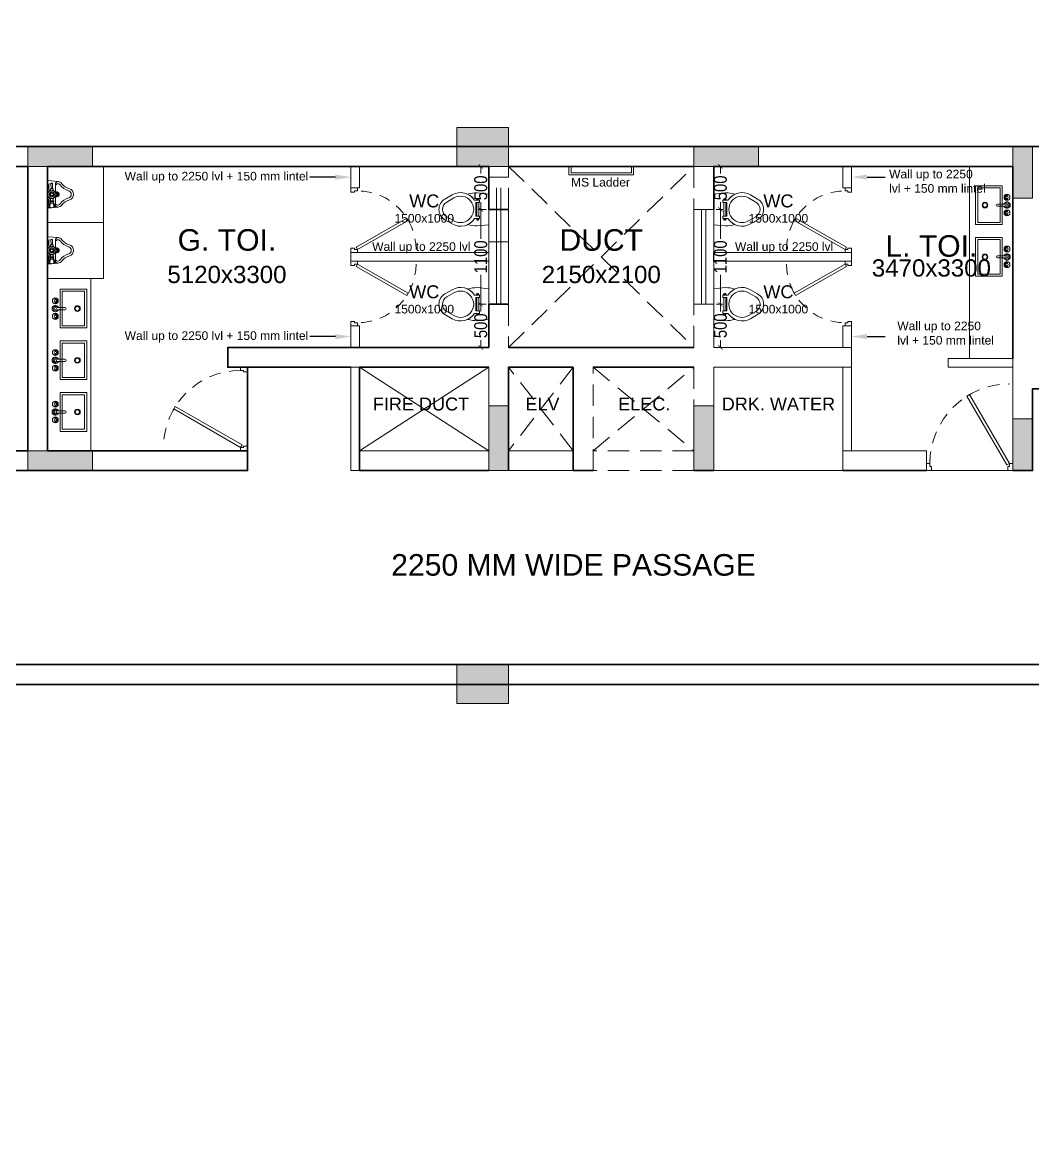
# Model space of a CAD drawing. Header units: metres. Extents: x 9819 to 10514, y 4405 to 4599.
# Drawn here: x 10236.06 to 10247.79, y 4452.65 to 4465.68 of the extents above; entities that cross this region are included whole.
import ezdxf
from ezdxf import colors
from ezdxf.entities.mleader import LeaderData, LeaderLine
from ezdxf.enums import TextEntityAlignment as Align
from ezdxf.math import Vec2, Vec3

# ---------------------------------------------------------------- set-up
doc = ezdxf.new("R2010")
doc.units = ezdxf.units.M
doc.header["$MEASUREMENT"] = 0
doc.header["$PDMODE"] = 35
doc.header["$PDSIZE"] = 0.3
doc.linetypes.add('DASHED2', pattern=[0.375, 0.25, -0.125])
doc.linetypes.add('HIDDEN', pattern=[0.375, 0.25, -0.125])
doc.layers.add('A_COL. NO', color=4, linetype='Continuous')
for name, color, linetype, lineweight in [('A_DIM (INT)', 8, 'Continuous', 5), ('A_DOOR-WIN', 23, 'Continuous', 9), ('A_DOTTED', 8, 'HIDDEN', 0), ('A_EXCAVATION', 15, 'Continuous', 20), ('A_FURN', 43, 'Continuous', 9), ('A_GLAZE', 140, 'Continuous', 5), ('A_MS', 15, 'Continuous', 9), ('A_PLUMBING FIXTURES', 8, 'Continuous', 15), ('A_SILL 0.09', 9, 'Continuous', 9), ('A_SILL 0.25', 25, 'Continuous', 15), ('A_TEXT', 7, 'Continuous', 5), ('A_WALL', 7, 'Continuous', 30), ('A_Wall Hatch', 8, 'Continuous', 5), ('COLUMN-FINAL', 210, 'Continuous', 20), ('Doorline', 251, 'DASHED2', 13)]:
    doc.layers.add(name, color=color, linetype=linetype, lineweight=lineweight)
doc.layers.get('A_COL. NO').off()
doc.styles.add('A', font='ARIALN.TTF')
doc.styles.get("Standard").update_dxf_attribs({"font": 'arial.ttf'})
doc.dimstyles.new('DIM IN MM SMALL', dxfattribs={"dimtxt": 0.15, "dimasz": 0.05, "dimexe": 0.03, "dimexo": 0.03, "dimgap": 0.03, "dimtad": 0, "dimdec": 0, "dimlfac": 1000, "dimzin": 3, "dimdsep": 46, "dimtxsty": 'A', "dimblk": 'ARCHTICK', "dimcen": 0, "dimclrd": 256, "dimclre": 256, "dimclrt": 256, "dimadec": 0, "dimazin": 0, "dimtfac": 1, "dimtdec": 0, "dimtofl": 0, "dimtmove": 1, "dimatfit": 3, "dimfxl": 1, "dimtolj": 1, "dimtzin": 0, "dimlwd": -1, "dimlwe": -1, "dimarcsym": 0})

# ---------------------------------------------------------------- blocks, each defined once
blk = doc.blocks.new('D 750')
at = {"layer": 'A_DOOR-WIN'}
for points in [[(-0.372, 0.665), (-0.035, 0.075), (-0.063, 0.059), (-0.4, 0.649)], [(-0.75, 0.075), (-0.75, 0), (-0.7, 0), (-0.7, 0.043), (-0.715, 0.043), (-0.715, 0.075)], [(0, 0.075), (0, 0), (-0.05, 0), (-0.05, 0.043), (-0.035, 0.043), (-0.035, 0.075)]]:
    blk.add_lwpolyline(points, close=True, dxfattribs=at)
at = {"layer": 'Doorline', "ltscale": 0.5}
blk.add_arc((-0.035, 0.075), 0.68, 90, 180, dxfattribs=at)
blk = doc.blocks.new('D-900')
at = {"layer": 'A_DOOR-WIN'}
for points in [[(0.45, 0.794), (0.035, 0.075), (0.063, 0.059), (0.478, 0.778)], [(0, 0.075), (0, 0), (0.05, 0), (0.05, 0.043), (0.035, 0.043), (0.035, 0.075)], [(0.9, 0.075), (0.9, 0), (0.85, 0), (0.85, 0.043), (0.865, 0.043), (0.865, 0.075)]]:
    blk.add_lwpolyline(points, close=True, dxfattribs=at)
at = {"layer": 'Doorline', "ltscale": 0.5}
blk.add_arc((0.035, 0.075), 0.83, 0, 90, dxfattribs=at)
blk = doc.blocks.new('6P-BAMBI-flat-18')
at = {"ltscale": 0.5}
for p, q in [((0, 0.143), (0, 0.159)), ((0, 0.159), (0.123, 0.149)), ((0, 0.143), (0, 0.117)), ((0.006, 0.147), (0.023, 0.147)), ((0.006, 0.147), (0.006, 0.113)), ((0.023, 0.15), (0.023, 0.11)), ((0.023, 0.15), (0.025, 0.15)), ((0.025, 0.15), (0.025, 0.11)), ((0.071, 0.15), (0.08, 0.15)), ((0.071, 0.15), (0.071, 0.11)), ((0.08, 0.15), (0.08, 0.11)), ((0.086, 0.148), (0.08, 0.149)), ((0.08, 0.147), (0.09, 0.147)), ((0.09, 0.147), (0.09, 0.113)), ((0, -0.159), (0, 0.117)), ((0.006, 0.113), (0.023, 0.113)), ((0.008, 0.13), (0.021, 0.13)), ((0.014, 0.113), (0.014, 0.059)), ((0.023, 0.11), (0.028, 0.11)), ((0.071, 0.088), (0.026, 0.088)), ((0.026, 0.074), (0.026, 0.088)), ((0.071, 0.074), (0.026, 0.074)), ((0.026, 0.05), (0.026, 0.041)), ((0.026, 0.05), (0.07, 0.05)), ((0.028, 0.12), (0.028, 0.103)), ((0.028, 0.088), (0.028, 0.103)), ((0.028, 0.103), (0.069, 0.103)), ((0.033, 0.05), (0.033, 0.074)), ((0.048, 0.076), (0.048, 0.086)), ((0.064, 0.05), (0.064, 0.074)), ((0.068, 0.088), (0.068, 0.103)), ((0.069, 0.12), (0.069, 0.103)), ((0.069, 0.11), (0.08, 0.11)), ((0.07, 0.05), (0.07, 0.041)), ((0.071, 0.074), (0.071, 0.088)), ((0.08, 0.113), (0.09, 0.113)), ((0.082, 0.13), (0.088, 0.13)), ((0.09, 0.021), (0.09, 0.116)), ((0.014, -0.115), (0.014, -0.059)), ((0.027, -0.042), (0.027, -0.045)), ((0.037, -0.045), (0.027, -0.045)), ((0.033, -0.045), (0.033, -0.063)), ((0.033, -0.063), (0.035, -0.065)), ((0.063, -0.063), (0.033, -0.063)), ((0.061, -0.065), (0.035, -0.065)), ((0.039, -0.126), (0.041, -0.069)), ((0.039, -0.126), (0.041, -0.128)), ((0.039, -0.126), (0.057, -0.126)), ((0.041, -0.069), (0.055, -0.069)), ((0.041, -0.128), (0.055, -0.128)), ((0.057, -0.126), (0.055, -0.069)), ((0.057, -0.126), (0.055, -0.128)), ((0.059, -0.045), (0.069, -0.045)), ((0.063, -0.063), (0.061, -0.065)), ((0.063, -0.045), (0.063, -0.063)), ((0.069, -0.042), (0.069, -0.045)), ((0.09, -0.116), (0.09, -0.021)), ((0, -0.159), (0.123, -0.149))]:
    blk.add_line(p, q, dxfattribs=at)
blk.add_lwpolyline([(0.032, -0.009), (0.048, -0.018), (0.064, -0.009), (0.064, 0.009), (0.048, 0.018), (0.032, 0.009)], close=True)
for centre, radius in [((0.048, 0), 0.0469), ((0.048, 0), 0.03), ((0.048, 0), 0.029), ((0.048, 0), 0.019), ((0.048, 0), 0.016), ((0.105, 0.018), 0.004), ((0.105, 0), 0.004), ((0.118, 0.013), 0.004), ((0.123, 0), 0.004), ((0.105, -0.018), 0.004), ((0.118, -0.013), 0.004)]:
    blk.add_circle(centre, radius, dxfattribs=at)
for centre, radius, start, end in [((0.028, 0.138), 0.0223, 157.5879, 202.4121), ((0.001, 0.138), 0.0223, 337.5879, 22.4121), ((0.048, 0.103), 0.0519, 63.7158, 116.2842), ((0.102, 0.138), 0.0223, 157.5879, 202.4121), ((0.068, 0.138), 0.0223, 337.5879, 22.4121), ((0.124, 0.115), 0.0341, 91.4853, 177.6343), ((0.1, 0.119), 0.0185, 116.9779, 124.4727), ((0.118, 0.095), 0.0538, 31.6584, 84.8116), ((0.028, 0.121), 0.0223, 157.5879, 202.4121), ((0.028, 0.059), 0.014, 180, 261.7868), ((0.001, 0.121), 0.0223, 337.5879, 22.4121), ((0.037, 0.059), 0.0295, 67.5879, 112.4121), ((0.037, 0.103), 0.0295, 247.5879, 292.4121), ((0.043, 0.02), 0.0304, 97.8129, 124.2621), ((0.059, 0.059), 0.0295, 67.5879, 112.4121), ((0.059, 0.103), 0.0295, 247.5879, 292.4121), ((0.053, 0.02), 0.0304, 55.7379, 82.1871), ((0.102, 0.121), 0.0223, 157.5879, 202.4121), ((0.159, 0.11), 0.0773, 171.3259, 171.3813), ((0.068, 0.121), 0.0223, 337.5879, 22.4121), ((0.119, 0.095), 0.0293, 29.0945, 168.479), ((0.105, 0), 0.03, 240, 120), ((0.105, 0), 0.025, 233.1301, 126.8699), ((0.092, 0.013), 0.004, 295.9057, 96.1735), ((0.295, 0.223), 0.189, 217.0065, 254.7999), ((0.297, 0.227), 0.168, 217.9141, 254.9362), ((0.232, 0), 0.043, 0, 71.887), ((0.232, 0), 0.068, 0, 71.887), ((0.028, -0.059), 0.014, 94.096, 180), ((0.022, -0.115), 0.008, 180, 270), ((0.038, -0.018), 0.0275, 247.5879, 267.8858), ((0.046, -0.064), 0.00754, 193.7683, 230.2425), ((0.05, -0.064), 0.00754, 309.7575, 346.2317), ((0.059, -0.018), 0.0275, 272.1142, 292.4121), ((0.119, -0.095), 0.0293, 191.521, 330.9055), ((0.124, -0.115), 0.0341, 182.3657, 268.5147), ((0.092, -0.013), 0.004, 263.8265, 64.0943), ((0.118, -0.095), 0.0538, 275.1884, 328.3416), ((0.295, -0.223), 0.189, 105.2001, 142.9935), ((0.297, -0.227), 0.168, 105.0638, 142.0859), ((0.232, 0), 0.043, 288.113, 0), ((0.232, 0), 0.068, 288.113, 0)]:
    blk.add_arc(centre, radius, start, end, dxfattribs=at)
blk = doc.blocks.new('S7-flat-32')
at = {"ltscale": 0.5}
for p, q in [((5388.851, -19005.32), (5388.851, -19004.87)), ((5388.851, -19004.87), (5389.16, -19004.87)), ((5388.851, -19005.32), (5388.851, -19004.87)), ((5388.851, -19004.87), (5389.16, -19004.87)), ((5388.876, -19005.295), (5388.876, -19004.895)), ((5388.876, -19004.895), (5389.135, -19004.895)), ((5388.876, -19005.295), (5388.876, -19004.895)), ((5388.876, -19004.895), (5389.135, -19004.895)), ((5389.135, -19004.895), (5389.135, -19005.295)), ((5389.135, -19004.895), (5389.135, -19005.295)), ((5389.16, -19004.87), (5389.16, -19005.32)), ((5389.16, -19004.87), (5389.16, -19005.32)), ((5389.194, -19005.083), (5389.103, -19005.083)), ((5389.194, -19005.083), (5389.103, -19005.083)), ((5389.103, -19005.108), (5389.194, -19005.108)), ((5389.103, -19005.108), (5389.194, -19005.108)), ((5389.203, -19005.001), (5389.196, -19005.001)), ((5389.203, -19005.001), (5389.196, -19005.001)), ((5389.203, -19005.008), (5389.196, -19005.008)), ((5389.203, -19005.008), (5389.196, -19005.008)), ((5389.212, -19004.993), (5389.212, -19004.986)), ((5389.212, -19004.993), (5389.212, -19004.986)), ((5389.212, -19005.017), (5389.212, -19005.023)), ((5389.212, -19005.017), (5389.212, -19005.023)), ((5389.218, -19004.992), (5389.218, -19004.986)), ((5389.218, -19004.992), (5389.218, -19004.986)), ((5389.218, -19005.016), (5389.218, -19005.023)), ((5389.218, -19005.016), (5389.218, -19005.023)), ((5389.203, -19005.183), (5389.196, -19005.183)), ((5389.203, -19005.183), (5389.196, -19005.183)), ((5389.203, -19005.189), (5389.196, -19005.189)), ((5389.203, -19005.189), (5389.196, -19005.189)), ((5389.212, -19005.174), (5389.212, -19005.167)), ((5389.212, -19005.174), (5389.212, -19005.167)), ((5389.212, -19005.198), (5389.212, -19005.205)), ((5389.212, -19005.198), (5389.212, -19005.205)), ((5389.218, -19005.174), (5389.218, -19005.167)), ((5389.218, -19005.174), (5389.218, -19005.167)), ((5389.218, -19005.198), (5389.218, -19005.205)), ((5389.218, -19005.198), (5389.218, -19005.205)), ((5389.16, -19005.32), (5388.851, -19005.32)), ((5389.16, -19005.32), (5388.851, -19005.32)), ((5389.135, -19005.295), (5388.876, -19005.295)), ((5389.135, -19005.295), (5388.876, -19005.295))]:
    blk.add_line(p, q, dxfattribs=at)
for centre, radius in [((5389.215, -19005.005), 0.0344), ((5389.215, -19005.005), 0.0344), ((5389.215, -19004.98), 0.00699), ((5389.215, -19004.98), 0.00699), ((5388.959, -19005.095), 0.0326), ((5388.959, -19005.095), 0.0326), ((5388.959, -19005.095), 0.025), ((5388.959, -19005.095), 0.025), ((5389.19, -19005.005), 0.00699), ((5389.19, -19005.005), 0.00699), ((5389.215, -19005.005), 0.0125), ((5389.215, -19005.005), 0.0125), ((5389.215, -19005.095), 0.0125), ((5389.215, -19005.095), 0.0125), ((5389.215, -19005.03), 0.00699), ((5389.215, -19005.03), 0.00699), ((5389.215, -19005.186), 0.0344), ((5389.215, -19005.186), 0.0344), ((5389.19, -19005.186), 0.00699), ((5389.19, -19005.186), 0.00699), ((5389.215, -19005.186), 0.0125), ((5389.215, -19005.186), 0.0125), ((5389.215, -19005.161), 0.00699), ((5389.215, -19005.161), 0.00699), ((5389.215, -19005.211), 0.00699), ((5389.215, -19005.211), 0.00699)]:
    blk.add_circle(centre, radius, dxfattribs=at)
for centre, radius, start, end in [((5389.103, -19005.095), 0.0125, 90, 270), ((5389.103, -19005.095), 0.0125, 90, 270), ((5389.215, -19005.095), 0.0375, 199.6514, 160.3603), ((5389.215, -19005.095), 0.0375, 199.6514, 160.3603), ((5389.215, -19005.005), 0.025, 106.2342, 163.9047), ((5389.215, -19005.005), 0.025, 106.2342, 163.9047), ((5389.215, -19005.005), 0.025, 196.12, 254.0884), ((5389.215, -19005.005), 0.025, 196.12, 254.0884), ((5389.215, -19005.095), 0.025, 210.3431, 149.7554), ((5389.215, -19005.095), 0.025, 210.3431, 149.7554), ((5389.215, -19005.186), 0.025, 106.4413, 164.0789), ((5389.215, -19005.186), 0.025, 106.4413, 164.0789), ((5389.215, -19005.186), 0.025, 195.2407, 254.2093), ((5389.215, -19005.186), 0.025, 195.2407, 254.2093)]:
    blk.add_arc(centre, radius, start, end, dxfattribs=at)
blk = doc.blocks.new('S6-flat-17')
for points in [[(-5389.254, -19005.94), (-5389.254, -19006.294), (-5389.12, -19006.308, 0.073039), (-5389.008, -19006.292, -0.137864), (-5389.088, -19006.223), (-5389.114, -19006.223), (-5389.114, -19006.228), (-5389.111, -19006.228, -1), (-5389.139, -19006.228), (-5389.136, -19006.228), (-5389.136, -19006.223), (-5389.147, -19006.223), (-5389.147, -19006.195), (-5389.136, -19006.195), (-5389.136, -19006.038), (-5389.147, -19006.038), (-5389.147, -19006.01), (-5389.136, -19006.01), (-5389.136, -19006.004), (-5389.139, -19006.004, -1), (-5389.111, -19006.004), (-5389.114, -19006.004), (-5389.114, -19006.01), (-5389.088, -19006.01, -0.137864), (-5389.008, -19005.941, 0.073039), (-5389.12, -19005.924)], [(-5389.088, -19006.01), (-5389.147, -19006.01), (-5389.147, -19006.038), (-5389.103, -19006.038), (-5389.103, -19006.195), (-5389.147, -19006.195), (-5389.147, -19006.223), (-5389.088, -19006.223, 0.397822), (-5388.828, -19006.285), (-5388.744, -19006.237, 0.57735), (-5388.744, -19005.996), (-5388.828, -19005.948, 0.397822)], [(-5389.139, -19006.004), (-5389.136, -19006.004), (-5389.111, -19006.004, 1)], [(-5388.849, -19006.249), (-5388.765, -19006.201, 0.57735), (-5388.765, -19006.032), (-5388.849, -19005.984, 1.732051)], [(-5389.139, -19006.228, 1), (-5389.111, -19006.228), (-5389.114, -19006.228)]]:
    blk.add_lwpolyline(points, format="xyb", close=True)
blk.add_lwpolyline([(-5389.136, -19006.038), (-5389.136, -19006.195), (-5389.114, -19006.195), (-5389.114, -19006.038)], close=True)
blk = doc.blocks.new('_ARCHTICK')
at = {"color": 0, "linetype": 'ByBlock', "const_width": 0.15}
blk.add_lwpolyline([(-0.5, -0.5), (0.5, 0.5)], dxfattribs=at)
blk = doc.blocks.new('*D4054')
at = {"layer": 'A_DIM (INT)', "transparency": 16777216}
for p, q in [((10241.446, 4464.013), (10241.353, 4464.013)), ((10241.383, 4464.013), (10241.383, 4463.928)), ((10241.383, 4463.513), (10241.383, 4463.597)), ((10241.446, 4463.513), (10241.353, 4463.513))]:
    blk.add_line(p, q, dxfattribs=at)
at = {"layer": 'Defpoints', "color": 0, "transparency": 16777216}
for p in [(10241.476, 4464.013), (10241.383, 4463.513), (10241.476, 4463.513)]:
    blk.add_point(p, dxfattribs=at)
at = {"layer": 'A_DIM (INT)', "transparency": 16777216, "xscale": 0.05, "yscale": 0.05, "zscale": 0.05}
for p, rotation in [((10241.383, 4464.013), 90), ((10241.383, 4463.513), 270)]:
    blk.add_blockref('_ARCHTICK', p, dxfattribs=dict(at, rotation=rotation))
at = {"layer": 'A_DIM (INT)', "transparency": 16777216, "insert": (10241.383, 4463.763), "char_height": 0.15, "attachment_point": 5, "rotation": 90, "style": 'A'}
blk.add_mtext('\\A1;500', dxfattribs=at)
blk = doc.blocks.new('*D4055')
at = {"layer": 'A_DIM (INT)', "transparency": 16777216}
for p, q in [((10241.446, 4462.413), (10241.353, 4462.413)), ((10241.383, 4462.413), (10241.383, 4462.328)), ((10241.383, 4461.913), (10241.383, 4461.997)), ((10241.446, 4461.913), (10241.353, 4461.913))]:
    blk.add_line(p, q, dxfattribs=at)
at = {"layer": 'Defpoints', "color": 0, "transparency": 16777216}
for p in [(10241.383, 4462.413), (10241.476, 4462.413), (10241.476, 4461.913)]:
    blk.add_point(p, dxfattribs=at)
at = {"layer": 'A_DIM (INT)', "transparency": 16777216, "xscale": 0.05, "yscale": 0.05, "zscale": 0.05}
for p, rotation in [((10241.383, 4462.413), 90), ((10241.383, 4461.913), 270)]:
    blk.add_blockref('_ARCHTICK', p, dxfattribs=dict(at, rotation=rotation))
at = {"layer": 'A_DIM (INT)', "transparency": 16777216, "insert": (10241.383, 4462.163), "char_height": 0.15, "attachment_point": 5, "rotation": 90, "style": 'A'}
blk.add_mtext('\\A1;500', dxfattribs=at)
blk = doc.blocks.new('*D4056')
at = {"layer": 'A_DIM (INT)', "transparency": 16777216}
for p, q in [((10244.116, 4462.413), (10244.194, 4462.413)), ((10244.164, 4462.413), (10244.164, 4462.328)), ((10244.164, 4461.913), (10244.164, 4461.997)), ((10244.116, 4461.913), (10244.194, 4461.913))]:
    blk.add_line(p, q, dxfattribs=at)
at = {"layer": 'Defpoints', "color": 0, "transparency": 16777216}
for p in [(10244.086, 4462.413), (10244.164, 4462.413), (10244.086, 4461.913)]:
    blk.add_point(p, dxfattribs=at)
at = {"layer": 'A_DIM (INT)', "transparency": 16777216, "xscale": 0.05, "yscale": 0.05, "zscale": 0.05}
for p, rotation in [((10244.164, 4462.413), 90), ((10244.164, 4461.913), 270)]:
    blk.add_blockref('_ARCHTICK', p, dxfattribs=dict(at, rotation=rotation))
at = {"layer": 'A_DIM (INT)', "transparency": 16777216, "insert": (10244.164, 4462.163), "char_height": 0.15, "attachment_point": 5, "rotation": 90, "style": 'A'}
blk.add_mtext('\\A1;500', dxfattribs=at)
blk = doc.blocks.new('*D4057')
at = {"layer": 'A_DIM (INT)', "transparency": 16777216}
for p, q in [((10244.116, 4464.013), (10244.194, 4464.013)), ((10244.164, 4464.013), (10244.164, 4463.928)), ((10244.164, 4463.513), (10244.164, 4463.597)), ((10244.116, 4463.513), (10244.194, 4463.513))]:
    blk.add_line(p, q, dxfattribs=at)
at = {"layer": 'Defpoints', "color": 0, "transparency": 16777216}
for p in [(10244.086, 4464.013), (10244.086, 4463.513), (10244.164, 4463.513)]:
    blk.add_point(p, dxfattribs=at)
at = {"layer": 'A_DIM (INT)', "transparency": 16777216, "xscale": 0.05, "yscale": 0.05, "zscale": 0.05}
for p, rotation in [((10244.164, 4464.013), 90), ((10244.164, 4463.513), 270)]:
    blk.add_blockref('_ARCHTICK', p, dxfattribs=dict(at, rotation=rotation))
at = {"layer": 'A_DIM (INT)', "transparency": 16777216, "insert": (10244.164, 4463.763), "char_height": 0.15, "attachment_point": 5, "rotation": 90, "style": 'A'}
blk.add_mtext('\\A1;500', dxfattribs=at)
blk = doc.blocks.new('*D4058')
at = {"layer": 'A_DIM (INT)', "transparency": 16777216}
for p, q in [((10244.116, 4463.513), (10244.194, 4463.513)), ((10244.164, 4463.513), (10244.164, 4463.17)), ((10244.164, 4462.413), (10244.164, 4462.755)), ((10244.116, 4462.413), (10244.194, 4462.413))]:
    blk.add_line(p, q, dxfattribs=at)
at = {"layer": 'Defpoints', "color": 0, "transparency": 16777216}
for p in [(10244.086, 4463.513), (10244.086, 4462.413), (10244.164, 4462.413)]:
    blk.add_point(p, dxfattribs=at)
at = {"layer": 'A_DIM (INT)', "transparency": 16777216, "xscale": 0.05, "yscale": 0.05, "zscale": 0.05}
for p, rotation in [((10244.164, 4463.513), 90), ((10244.164, 4462.413), 270)]:
    blk.add_blockref('_ARCHTICK', p, dxfattribs=dict(at, rotation=rotation))
at = {"layer": 'A_DIM (INT)', "transparency": 16777216, "insert": (10244.164, 4462.963), "char_height": 0.15, "attachment_point": 5, "rotation": 90, "style": 'A'}
blk.add_mtext('\\A1;1100', dxfattribs=at)
blk = doc.blocks.new('*D4059')
at = {"layer": 'A_DIM (INT)', "transparency": 16777216}
for p, q in [((10241.446, 4463.513), (10241.353, 4463.513)), ((10241.383, 4463.513), (10241.383, 4463.17)), ((10241.383, 4462.413), (10241.383, 4462.755)), ((10241.446, 4462.413), (10241.353, 4462.413))]:
    blk.add_line(p, q, dxfattribs=at)
at = {"layer": 'Defpoints', "color": 0, "transparency": 16777216}
for p in [(10241.383, 4463.513), (10241.476, 4463.513), (10241.476, 4462.413)]:
    blk.add_point(p, dxfattribs=at)
at = {"layer": 'A_DIM (INT)', "transparency": 16777216, "xscale": 0.05, "yscale": 0.05, "zscale": 0.05}
for p, rotation in [((10241.383, 4463.513), 90), ((10241.383, 4462.413), 270)]:
    blk.add_blockref('_ARCHTICK', p, dxfattribs=dict(at, rotation=rotation))
at = {"layer": 'A_DIM (INT)', "transparency": 16777216, "insert": (10241.383, 4462.963), "char_height": 0.15, "attachment_point": 5, "rotation": 90, "style": 'A'}
blk.add_mtext('\\A1;1100', dxfattribs=at)
blk = doc.blocks.new('Wing D Columns')
at = {"layer": 'COLUMN-FINAL'}
for color, points in [(1, [(14.47, -30.47), (14.47, -30.92), (15.07, -30.92), (15.07, -30.47)]), (3, [(14.47, -36.7), (14.47, -37.15), (15.07, -37.15), (15.07, -36.7)])]:
    blk.add_hatch(color=color, dxfattribs=at).paths.add_polyline_path(points)
h = blk.add_hatch(color=30, dxfattribs=at)
h.dxf.hatch_style = 1
h.paths.add_polyline_path([(9.49, -30.69), (9.49, -30.92), (10.24, -30.92), (10.24, -30.69)])
h = blk.add_hatch(color=86, dxfattribs=at)
h.dxf.hatch_style = 1
h.paths.add_polyline_path([(17.97, -30.92), (17.97, -30.69), (17.22, -30.69), (17.22, -30.92)])
h = blk.add_hatch(color=190, dxfattribs=at)
h.dxf.hatch_style = 1
h.paths.add_polyline_path([(20.92, -31.29), (21.15, -31.29), (21.15, -30.69), (20.92, -30.69)])
h = blk.add_hatch(color=11, dxfattribs=at)
h.dxf.hatch_style = 1
h.paths.add_polyline_path([(14.84, -34.45), (15.07, -34.45), (15.07, -33.7), (14.84, -33.7)])
h = blk.add_hatch(color=86, dxfattribs=at)
h.dxf.hatch_style = 1
h.paths.add_polyline_path([(17.22, -34.45), (17.45, -34.45), (17.45, -33.7), (17.22, -33.7)])
h = blk.add_hatch(color=190, dxfattribs=at)
h.dxf.hatch_style = 1
h.paths.add_polyline_path([(20.92, -34.45), (21.15, -34.45), (21.15, -33.85), (20.92, -33.85)])
h = blk.add_hatch(color=30, dxfattribs=at)
h.dxf.hatch_style = 1
h.paths.add_polyline_path([(9.49, -34.22), (9.49, -34.45), (10.24, -34.45), (10.24, -34.22)])
at = {"layer": 'COLUMN-FINAL', "color": 1}
blk.add_lwpolyline([(14.47, -30.47), (14.47, -30.92), (15.07, -30.92), (15.07, -30.47)], close=True, dxfattribs=at)
at = {"layer": 'COLUMN-FINAL', "color": 30}
for points in [[(9.49, -30.69), (9.49, -30.92), (10.24, -30.92), (10.24, -30.69)], [(9.49, -34.22), (9.49, -34.45), (10.24, -34.45), (10.24, -34.22)]]:
    blk.add_lwpolyline(points, close=True, dxfattribs=at)
at = {"layer": 'COLUMN-FINAL', "color": 86}
for points in [[(17.97, -30.92), (17.97, -30.69), (17.22, -30.69), (17.22, -30.92)], [(17.22, -34.45), (17.45, -34.45), (17.45, -33.7), (17.22, -33.7)]]:
    blk.add_lwpolyline(points, close=True, dxfattribs=at)
at = {"layer": 'COLUMN-FINAL', "color": 190}
for points in [[(20.92, -31.29), (21.15, -31.29), (21.15, -30.69), (20.92, -30.69)], [(20.92, -34.45), (21.15, -34.45), (21.15, -33.85), (20.92, -33.85)]]:
    blk.add_lwpolyline(points, close=True, dxfattribs=at)
at = {"layer": 'COLUMN-FINAL', "color": 11}
blk.add_lwpolyline([(14.84, -34.45), (15.07, -34.45), (15.07, -33.7), (14.84, -33.7)], close=True, dxfattribs=at)
at = {"layer": 'COLUMN-FINAL', "color": 3}
blk.add_lwpolyline([(14.47, -36.7), (14.47, -37.15), (15.07, -37.15), (15.07, -36.7)], close=True, dxfattribs=at)
blk = doc.blocks.new('WING-D REVISED COLU.')
at = {"layer": 'A_EXCAVATION'}
blk.add_blockref('Wing D Columns', (5532.543, -8729.918), dxfattribs=at)
blk = doc.blocks.new('A$C5cf436e8')
at = {"transparency": 33554493}
h = blk.add_hatch(color=256, dxfattribs=at)
h.dxf.hatch_style = 1
h.paths.add_polyline_path([(-32.21, -72.38), (2.3, -72.38), (2.3, 0.3), (-32.21, 0.3)])
h.paths.add_polyline_path([(-31.91, -72.08), (2, -72.08), (2, 0), (-31.91, 0)], flags=16)

msp = doc.modelspace()

# ---------------------------------------------------------------- linework, layer by layer
at = {"layer": 'A_DOTTED'}
for p, q in [((10242.4564, 4461.6828), (10241.7064, 4460.7128)), ((10242.4564, 4460.7128), (10241.7064, 4461.6828))]:
    msp.add_line(p, q, dxfattribs=at)
for points in [[(10241.7064, 4462.4128), (10241.7064, 4461.9128), (10243.8564, 4464.0128), (10243.8564, 4463.5128)], [(10241.7064, 4463.5128), (10241.7064, 4464.0128), (10243.8564, 4461.9128), (10243.8564, 4462.4128)]]:
    msp.add_lwpolyline(points, dxfattribs=at)
msp.add_lwpolyline([(10243.8564, 4460.4828), (10242.6864, 4460.4828), (10242.6864, 4461.6828), (10243.8564, 4460.7128), (10242.6864, 4460.7128), (10243.8564, 4461.6828)], close=True, dxfattribs=at)
at = {"layer": 'A_FURN', "linetype": 'DASHED2'}
for p, q in [((10241.5664, 4463.1378), (10241.5664, 4463.8878)), ((10241.6164, 4463.1378), (10241.6164, 4463.8878))]:
    msp.add_line(p, q, dxfattribs=at)
at = {"layer": 'A_GLAZE'}
for p, q in [((10241.5664, 4462.4128), (10241.5664, 4463.5128)), ((10241.6164, 4462.4128), (10241.6164, 4463.5128)), ((10243.9464, 4462.4128), (10243.9464, 4463.5128)), ((10243.9964, 4462.4128), (10243.9964, 4463.5128))]:
    msp.add_line(p, q, dxfattribs=at)
at = {"layer": 'A_MS'}
msp.add_lwpolyline([(10242.4314, 4464.0128), (10242.4314, 4463.9378), (10243.1314, 4463.9378), (10243.1314, 4464.0128), (10243.1564, 4464.0128), (10243.1564, 4463.9128), (10242.4064, 4463.9128), (10242.4064, 4464.0128)], close=True, dxfattribs=at)
at = {"layer": 'A_PLUMBING FIXTURES', "ltscale": 0.5}
msp.add_line((10247.0564, 4464.0128), (10247.0564, 4461.7828), dxfattribs=at)
at = {"layer": 'A_PLUMBING FIXTURES'}
msp.add_line((10236.8564, 4462.7128), (10236.8564, 4460.7128), dxfattribs=at)
for points in [[(10236.3564, 4464.0128), (10237.0064, 4464.0128), (10237.0064, 4463.3628), (10236.3564, 4463.3628)], [(10236.3564, 4463.3628), (10237.0064, 4463.3628), (10237.0064, 4462.7128), (10236.3564, 4462.7128)]]:
    msp.add_lwpolyline(points, close=True, dxfattribs=at)
at = {"layer": 'A_SILL 0.09'}
for p, q in [((10241.4764, 4463.5128), (10241.4764, 4462.4128)), ((10241.7064, 4462.4128), (10241.7064, 4463.5128)), ((10241.7064, 4460.7128), (10242.4564, 4460.7128)), ((10241.7064, 4460.4828), (10242.4564, 4460.4828))]:
    msp.add_line(p, q, dxfattribs=at)
at = {"layer": 'A_SILL 0.09', "linetype": 'DASHED2'}
msp.add_lwpolyline([(10241.4764, 4463.8878), (10241.4764, 4463.1378), (10241.7064, 4463.1378), (10241.7064, 4463.8878)], close=True, dxfattribs=at)
at = {"layer": 'A_SILL 0.09'}
msp.add_lwpolyline([(10245.6864, 4460.7128), (10246.5564, 4460.7128), (10246.5564, 4460.4828), (10247.5564, 4460.4828), (10247.5564, 4461.6828)], dxfattribs=at)
at = {"layer": 'A_WALL'}
for p, q in [((10256.3164, 4464.2428), (10226.8664, 4464.2428)), ((10241.4764, 4464.0128), (10236.3564, 4464.0128)), ((10236.3564, 4464.0128), (10236.3564, 4460.7128)), ((10241.4764, 4464.0128), (10241.4764, 4463.5128)), ((10243.8564, 4464.0128), (10241.7064, 4464.0128)), ((10241.4764, 4463.5128), (10241.7064, 4463.5128)), ((10241.4764, 4462.4128), (10241.7064, 4462.4128)), ((10243.8564, 4461.9128), (10241.7064, 4461.9128)), ((10242.4564, 4461.6828), (10241.7064, 4461.6828)), ((10241.7064, 4461.6828), (10241.7064, 4460.4828)), ((10242.4564, 4461.6828), (10242.4564, 4460.4828)), ((10243.8564, 4461.6828), (10242.6864, 4461.6828)), ((10236.3564, 4460.7128), (10238.6764, 4460.7128)), ((10242.4564, 4460.4828), (10242.6864, 4460.4828)), ((10243.8564, 4460.4828), (10244.0864, 4460.4828)), ((10245.5864, 4460.4828), (10246.5564, 4460.4828)), ((10226.2864, 4458.2328), (10256.8964, 4458.2328)), ((10226.2864, 4458.0028), (10256.8964, 4458.0028))]:
    msp.add_line(p, q, dxfattribs=at)
for points in [[(10238.6764, 4461.6828), (10238.6764, 4460.7128), (10238.6764, 4460.4828), (10230.7964, 4460.4828), (10230.7964, 4460.7128), (10236.1264, 4460.7128), (10236.1264, 4464.0128), (10229.5964, 4464.0128), (10229.5964, 4460.4828), (10228.7164, 4460.4828)], [(10244.0864, 4463.5128), (10244.0864, 4464.0128), (10247.5564, 4464.0128), (10247.5564, 4461.7828)], [(10241.4764, 4462.4128), (10241.4764, 4461.9128), (10238.4464, 4461.9128), (10238.4464, 4461.6828), (10239.8764, 4461.6828)], [(10241.4764, 4461.6828), (10239.9764, 4461.6828), (10239.9764, 4460.4828), (10241.4764, 4460.4828)], [(10248.3364, 4461.4328), (10247.7864, 4461.4328), (10247.7864, 4460.4828), (10247.5564, 4460.4828)]]:
    msp.add_lwpolyline(points, dxfattribs=at)
at = {"layer": 'A_WALL', "lineweight": 20}
for points in [[(10239.8755, 4463.7628), (10239.8755, 4464.0128), (10239.9755, 4464.0128), (10239.9755, 4463.7628)], [(10245.6855, 4463.7628), (10245.6855, 4464.0128), (10245.5855, 4464.0128), (10245.5855, 4463.7628)], [(10241.4755, 4463.0128), (10241.4755, 4462.9128), (10239.8755, 4462.9128), (10239.8755, 4463.0128)], [(10244.0855, 4463.0128), (10244.0855, 4462.9128), (10245.6855, 4462.9128), (10245.6855, 4463.0128)], [(10239.8755, 4462.1628), (10239.8755, 4461.9128), (10239.9755, 4461.9128), (10239.9755, 4462.1628)], [(10245.6855, 4462.1628), (10245.6855, 4461.9128), (10245.5855, 4461.9128), (10245.5855, 4462.1628)]]:
    msp.add_lwpolyline(points, close=True, dxfattribs=at)
at = {"layer": 'A_Wall Hatch'}
for points in [[(10244.0864, 4462.4128), (10243.8564, 4462.4128), (10243.8564, 4463.5128), (10244.0864, 4463.5128), (10244.0864, 4462.4128), (10244.0864, 4461.9128), (10245.6864, 4461.9128), (10245.6864, 4460.7128), (10245.5864, 4460.7128)], [(10239.9764, 4460.4828), (10239.8764, 4460.4828), (10239.8764, 4461.6828), (10239.9764, 4461.6828), (10241.4764, 4460.7128), (10239.9764, 4460.7128), (10241.4764, 4461.6828), (10241.4764, 4460.4828), (10241.7064, 4460.4828)], [(10245.5864, 4461.6828), (10244.0864, 4461.6828), (10244.0864, 4460.4828), (10245.5864, 4460.4828), (10245.5864, 4461.6828), (10245.6864, 4461.6828)]]:
    msp.add_lwpolyline(points, dxfattribs=at)
msp.add_lwpolyline([(10246.8064, 4461.6828), (10247.5564, 4461.6828), (10247.5564, 4461.7828), (10246.8064, 4461.7828)], close=True, dxfattribs=at)

# ---------------------------------------------------------------- block references
at = {"layer": 'A_COL. NO'}
msp.add_blockref('WING-D REVISED COLU.', (4694.0937, 13224.8507), dxfattribs=at)
at = {"layer": 'A_DOOR-WIN'}
for p, rotation in [((10239.8764, 4463.0128), 270), ((10245.6864, 4462.9128), 90.00000000000001)]:
    msp.add_blockref('D 750', p, dxfattribs=dict(at, rotation=rotation))
at = {"layer": 'A_DOOR-WIN', "xscale": -1}
for p, rotation in [((10245.6864, 4463.0128), 90), ((10239.8764, 4462.9128), 270)]:
    msp.add_blockref('D 750', p, dxfattribs=dict(at, rotation=rotation))
at = {"layer": 'A_DOOR-WIN'}
for p, xscale, yscale, zscale, rotation in [((10238.6764, 4460.7128), 1.077777777727252, 1.077777777727252, 1.077777777727252, 90), ((10247.5564, 4460.4828), -1.111111111037728, 1.111111111037728, 1.111111111037728, 359.9999999994346)]:
    msp.add_blockref('D-900', p, dxfattribs=dict(at, xscale=xscale, yscale=yscale, zscale=zscale, rotation=rotation))
at = {"layer": 'A_PLUMBING FIXTURES', "ltscale": 0.5, "xscale": -1}
for name, p, rotation in [('6P-BAMBI-flat-18', (10236.3564, 4463.6878), 180.0006327044504), ('S6-flat-17', (4852.0129, 23469.5703), 0.0006327044501919231), ('S7-flat-32', (4858.6947, -14541.6513), 180.0012654086738), ('6P-BAMBI-flat-18', (10236.3564, 4463.0378), 180.0006327044504), ('S7-flat-32', (4858.6947, -14542.2513), 180.0012654086738), ('S6-flat-17', (4852.0129, 23468.4703), 0.0006327044501919231), ('S7-flat-32', (15625.2414, 23467.577), 0.001265408673765123), ('S7-flat-32', (15625.2414, 23466.977), 0.001265408673765123), ('S7-flat-32', (15625.2414, 23466.377), 0.001265408673765123)]:
    msp.add_blockref(name, p, dxfattribs=dict(at, rotation=rotation))
at = {"layer": 'A_PLUMBING FIXTURES', "ltscale": 0.5, "rotation": 359.9993672955499}
for p in [(15633.55, 23469.5703), (15633.55, 23468.4703)]:
    msp.add_blockref('S6-flat-17', p, dxfattribs=at)
at = {"layer": 'A_SILL 0.25', "xscale": -1, "rotation": 180}
msp.add_blockref('A$C5cf436e8', (10256.5464, 4424.8528), dxfattribs=at)

# ---------------------------------------------------------------- texts
at = {"layer": 'A_MS', "insert": (10242.4312, 4463.8785), "char_height": 0.1, "attachment_point": 1}
msp.add_mtext_dynamic_manual_height_columns('MS Ladder', width=0.731806, gutter_width=2.2347, heights=[0], dxfattribs=at)
at = {"layer": 'A_TEXT'}
for s, height, p in [('Wall up to 2250 lvl + 150 mm lintel', 0.1, (10238.3158, 4463.849)), ('WC', 0.15, (10240.7273, 4463.5365)), ('WC', 0.15, (10244.8373, 4463.5365)), ('1500x1000', 0.1, (10240.7273, 4463.3602)), ('1500x1000', 0.1, (10244.8373, 4463.3602)), ('G. TOI.', 0.25, (10238.4375, 4463.0336)), ('DUCT', 0.25, (10242.7814, 4463.0336)), ('L. TOI.', 0.25, (10246.6125, 4462.9641)), ('Wall up to 2250 lvl', 0.1, (10240.6935, 4463.032)), ('Wall up to 2250 lvl', 0.1, (10244.9035, 4463.032)), ('3470x3300', 0.2, (10246.6125, 4462.7342)), ('5120x3300', 0.2, (10238.4375, 4462.6586)), ('2150x2100', 0.2, (10242.7814, 4462.6586)), ('WC', 0.15, (10240.7273, 4462.4827)), ('WC', 0.15, (10244.8373, 4462.4827)), ('1500x1000', 0.1, (10240.7273, 4462.3064)), ('1500x1000', 0.1, (10244.8373, 4462.3064)), ('Wall up to 2250 lvl + 150 mm lintel', 0.1, (10238.3158, 4461.999)), ('FIRE DUCT', 0.15, (10240.6894, 4461.1807)), ('ELV', 0.15, (10242.0986, 4461.1807)), ('ELEC.', 0.15, (10243.2801, 4461.1807)), ('DRK. WATER', 0.15, (10244.8373, 4461.1807)), ('2250 MM WIDE PASSAGE', 0.25, (10242.4594, 4459.2641))]:
    msp.add_text(s, height=height, dxfattribs=at).set_placement(p, align=Align.CENTER)
at = {"layer": 'A_TEXT', "char_height": 0.1, "attachment_point": 1}
for insert in [(10246.1219, 4463.9733), (10246.2169, 4462.2116)]:
    msp.add_mtext_dynamic_manual_height_columns('Wall up to 2250 lvl + 150 mm lintel', width=1.136247, gutter_width=1, heights=[0.399], dxfattribs=dict(at, insert=insert))

# ---------------------------------------------------------------- dimensions: what is measured, and where the dimension line sits
at = {"layer": 'A_DIM (INT)'}
for base, p1, p2, picture, middle in [((10241.3835, 4463.5128), (10241.4764, 4464.0128), (10241.4764, 4463.5128), '*D4054', (10241.3835, 4463.7628)), ((10244.1636, 4463.5128), (10244.0864, 4464.0128), (10244.0864, 4463.5128), '*D4057', (10244.1636, 4463.7628)), ((10241.3835, 4463.5128), (10241.4764, 4462.4128), (10241.4764, 4463.5128), '*D4059', (10241.3835, 4462.9628)), ((10244.1636, 4462.4128), (10244.0864, 4463.5128), (10244.0864, 4462.4128), '*D4058', (10244.1636, 4462.9628)), ((10241.3835, 4462.4128), (10241.4764, 4461.9128), (10241.4764, 4462.4128), '*D4055', (10241.3835, 4462.1628)), ((10244.1636, 4462.4128), (10244.0864, 4461.9128), (10244.0864, 4462.4128), '*D4056', (10244.1636, 4462.1628))]:
    dim = msp.add_linear_dim(base=base, p1=p1, p2=p2, angle=90, dimstyle='DIM IN MM SMALL', override={"dimpost": '\\X'}, dxfattribs=at)
    dim.commit()
    dim.dimension.update_dxf_attribs({"geometry": picture, "text_midpoint": middle})

# ---------------------------------------------------------------- leaders
at = {"layer": 'A_WALL'}
ml = msp.add_multileader_mtext('Standard', dxfattribs=at)
ml.set_content('', color=256)
ml.set_leader_properties()
ml.build(insert=Vec2(0, 0))
ml.multileader.update_dxf_attribs({"text_right_attachment_type": 6, "text_top_attachment_type": 0, "text_bottom_attachment_type": 0, "dogleg_length": 0.01, "arrow_head_size": 0.18})
ctx = ml.context
ctx.base_point, ctx.char_height, ctx.arrow_head_size, ctx.landing_gap_size, ctx.plane_origin = Vec3(10239.308, 4463.9778), 0.18, 0.18, 0.09, Vec3(10239.8764, 4463.8878)
ctx.right_attachment, ctx.top_attachment, ctx.bottom_attachment, ctx.text_align_type, ctx.attachment_type = 6, 0, 0, 2, 2
notes = []
notes.append((ctx, [(0, (1, 1, 0), (10239.498, 4463.8878), (-1, 0), 0.01, [(0, [(10239.8764, 4463.8878)], 256, [])])]))
ctx.mtext.insert, ctx.mtext.alignment, ctx.mtext.flow_direction = Vec3(10239.398, 4464.0678), 3, 5
ml = msp.add_multileader_mtext('Standard', dxfattribs=at)
ml.set_content('', color=256)
ml.set_leader_properties()
ml.build(insert=Vec2(0, 0))
ml.multileader.update_dxf_attribs({"text_right_attachment_type": 6, "text_top_attachment_type": 0, "text_bottom_attachment_type": 0, "dogleg_length": 0.01, "arrow_head_size": 0.18})
ctx = ml.context
ctx.base_point, ctx.char_height, ctx.arrow_head_size, ctx.landing_gap_size, ctx.plane_origin = Vec3(10246.0749, 4463.8878), 0.18, 0.18, 0.09, Vec3(10245.6864, 4463.8878)
ctx.right_attachment, ctx.top_attachment, ctx.bottom_attachment, ctx.attachment_type = 6, 0, 0, 2
notes.append((ctx, [(0, (1, 1, 0), (10246.0649, 4463.8878), (1, 0), 0.01, [(0, [(10245.6864, 4463.8878)], 256, [])])]))
ctx.mtext.insert, ctx.mtext.flow_direction = Vec3(10246.1649, 4463.9778), 5
ml = msp.add_multileader_mtext('Standard', dxfattribs=at)
ml.set_content('', color=256)
ml.set_leader_properties()
ml.build(insert=Vec2(0, 0))
ml.multileader.update_dxf_attribs({"text_right_attachment_type": 6, "text_top_attachment_type": 0, "text_bottom_attachment_type": 0, "dogleg_length": 0.01, "arrow_head_size": 0.18})
ctx = ml.context
ctx.base_point, ctx.char_height, ctx.arrow_head_size, ctx.landing_gap_size, ctx.plane_origin = Vec3(10239.308, 4462.1278), 0.18, 0.18, 0.09, Vec3(10239.8764, 4462.0378)
ctx.right_attachment, ctx.top_attachment, ctx.bottom_attachment, ctx.text_align_type, ctx.attachment_type = 6, 0, 0, 2, 2
notes.append((ctx, [(0, (1, 1, 0), (10239.498, 4462.0378), (-1, 0), 0.01, [(0, [(10239.8764, 4462.0378)], 256, [])])]))
ctx.mtext.insert, ctx.mtext.alignment, ctx.mtext.flow_direction = Vec3(10239.398, 4462.2178), 3, 5
ml = msp.add_multileader_mtext('Standard', dxfattribs=at)
ml.set_content('', color=256)
ml.set_leader_properties()
ml.build(insert=Vec2(0, 0))
ml.multileader.update_dxf_attribs({"text_right_attachment_type": 6, "text_top_attachment_type": 0, "text_bottom_attachment_type": 0, "dogleg_length": 0.01, "arrow_head_size": 0.18})
ctx = ml.context
ctx.base_point, ctx.char_height, ctx.arrow_head_size, ctx.landing_gap_size, ctx.plane_origin = Vec3(10246.0749, 4462.0378), 0.18, 0.18, 0.09, Vec3(10245.6864, 4462.0378)
ctx.right_attachment, ctx.top_attachment, ctx.bottom_attachment, ctx.attachment_type = 6, 0, 0, 2
notes.append((ctx, [(0, (1, 1, 0), (10246.0649, 4462.0378), (1, 0), 0.01, [(0, [(10245.6864, 4462.0378)], 256, [])])]))
ctx.mtext.insert, ctx.mtext.flow_direction = Vec3(10246.1649, 4462.1278), 5
for ctx, leaders in notes:
    for number, flags, end, landing, length, lines in leaders:
        leader = LeaderData()
        leader.index, (leader.has_last_leader_line, leader.has_dogleg_vector, leader.attachment_direction) = number, flags
        leader.last_leader_point, leader.dogleg_vector, leader.dogleg_length = Vec3(end), Vec3(landing), length
        for number, points, colour, breaks in lines:
            line = LeaderLine()
            line.index, line.vertices, line.color, line.breaks = number, Vec3.list(points), colors.encode_raw_color(colour), breaks
            leader.lines.append(line)
        ctx.leaders.append(leader)

doc.saveas('drawing.dxf')
